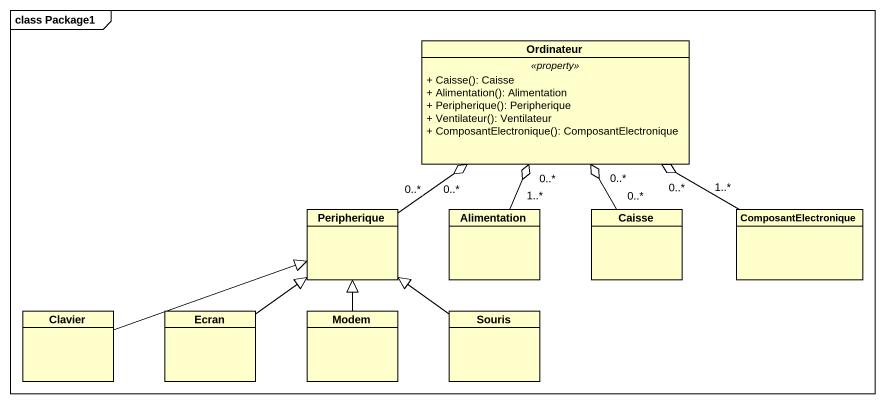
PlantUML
@startuml
mainframe class Package1
hide circle
hide empty members
skinparam classAttributeIconSize 0
class Ordinateur {
  .. <<property>> ..
  + Caisse(): Caisse
  + Alimentation(): Alimentation
  + Peripherique(): Peripherique
  + Ventilateur(): Ventilateur
  + ComposantElectronique(): ComposantElectronique
}
class Peripherique
class Alimentation
class Caisse
class ComposantElectronique
class Clavier
class Ecran
class Modem
class Souris
Peripherique "0..*" -up-o "0..*" Ordinateur
Alimentation "1..*" -up-o "0..*" Ordinateur
Caisse "0..*" -up-o "0..*" Ordinateur
ComposantElectronique "1..*" -left-o "0..*" Ordinateur
Clavier -right-|> Peripherique
Ecran -up-|> Peripherique
Modem -up-|> Peripherique
Souris -up-|> Peripherique
@enduml
